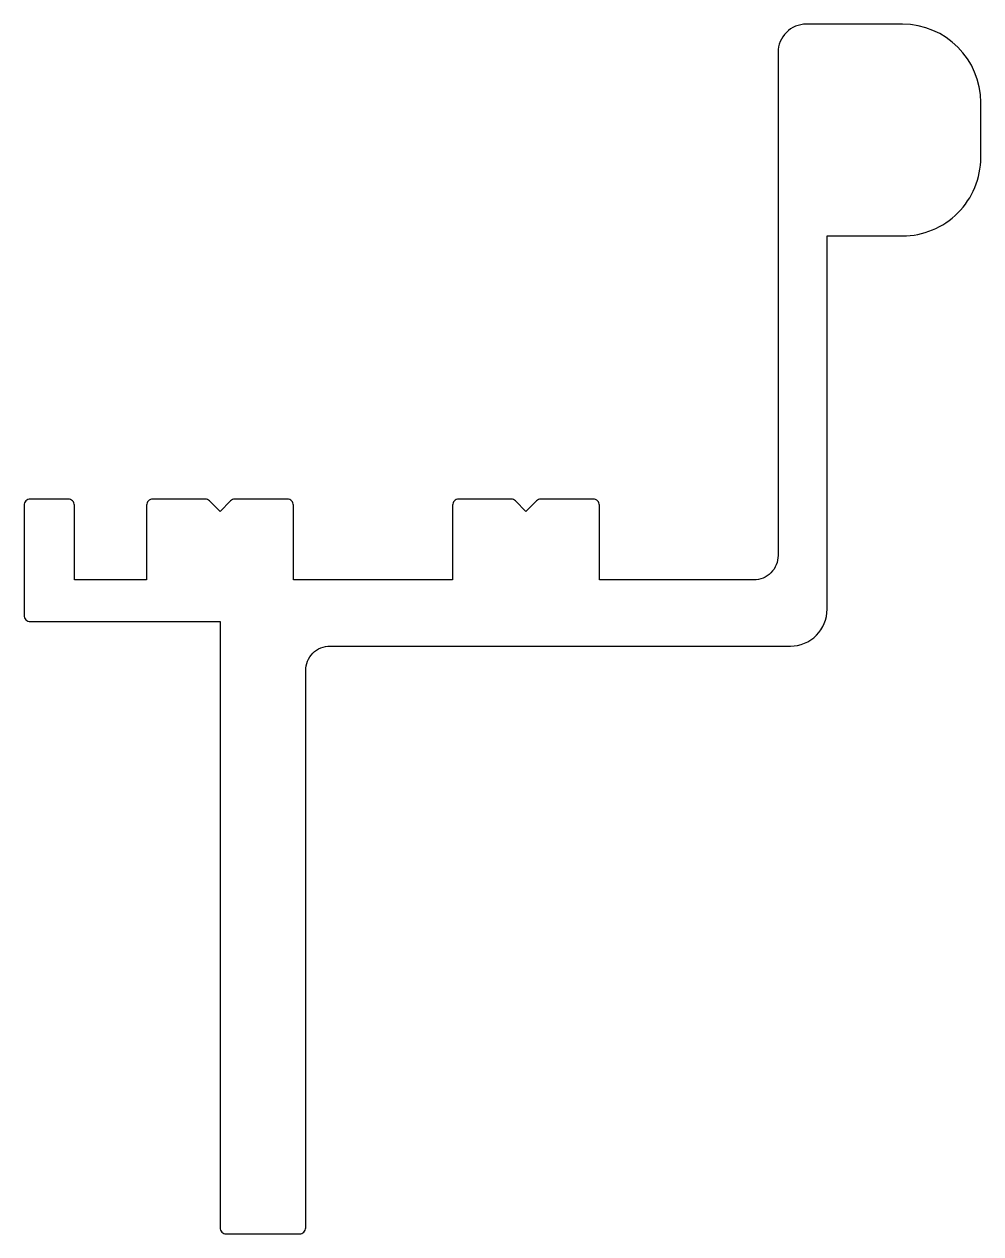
# Model space of a CAD drawing. Extents: x 268.9 to 308, y 269.5 to 318.9.
import ezdxf

# ---------------------------------------------------------------- set-up
doc = ezdxf.new("R2010")
doc.units = 0
doc.layers.get('0').update_dxf_attribs({"linetype": 'CONTINUOUS'})

msp = doc.modelspace()

# ---------------------------------------------------------------- linework, layer by layer
at = {"color": 0}
msp.add_lwpolyline([(304.798, 318.858), (300.864, 318.858, 0.414667), (299.717, 317.711), (299.717, 297.165, -0.414214), (298.717, 296.165), (292.417, 296.165), (292.417, 299.215, 0.414214), (292.167, 299.465), (290.02, 299.465, 0.198912), (289.844, 299.392), (289.417, 298.965), (288.99, 299.392, 0.198912), (288.813, 299.465), (286.667, 299.465, 0.414214), (286.417, 299.215), (286.417, 296.165), (279.917, 296.165), (279.917, 299.215, 0.414214), (279.667, 299.465), (277.52, 299.465, 0.198912), (277.344, 299.392), (276.917, 298.965), (276.49, 299.392, 0.198912), (276.313, 299.465), (274.167, 299.465, 0.414214), (273.917, 299.215), (273.917, 296.165), (270.967, 296.165), (270.967, 299.215, 0.414214), (270.717, 299.465), (269.167, 299.465, 0.414214), (268.917, 299.215), (268.917, 294.715, 0.414214), (269.167, 294.465), (276.917, 294.465), (276.917, 269.715, 0.414214), (277.167, 269.465), (280.167, 269.465, 0.414214), (280.417, 269.715), (280.417, 292.465, -0.414214), (281.417, 293.465), (300.219, 293.465, 0.414214), (301.719, 294.965), (301.719, 310.214), (304.798, 310.214, 0.414214), (307.998, 313.414), (307.998, 315.658, 0.41416)], format="xyb", close=True, dxfattribs=at)

doc.saveas('drawing.dxf')
